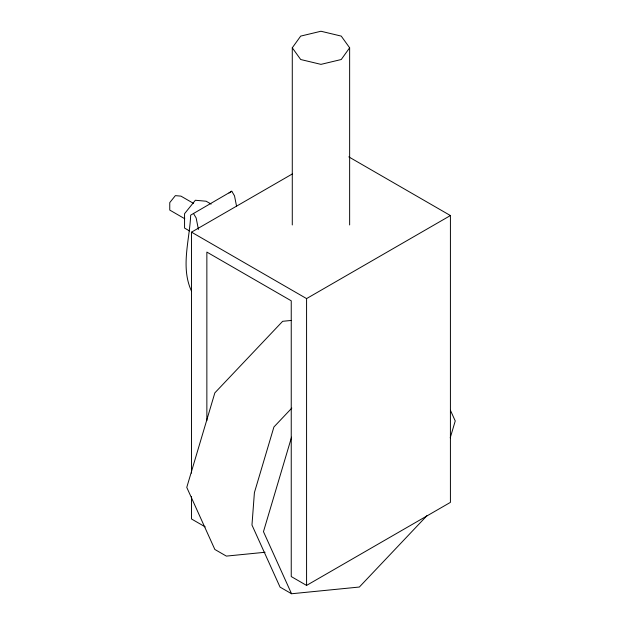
<?xml version="1.0" encoding="UTF-8"?>
<svg xmlns="http://www.w3.org/2000/svg" width="625" height="625" viewBox="0 0 625 625"><rect width="100%" height="100%" fill="white"/><g stroke="black" fill="none" stroke-linecap="round" stroke-linejoin="round"><path stroke-width="0.94" d="M291.555 437.164L263.469 531.672L291.555 593.75L359.359 587.031L427.164 515.461M450.242 437.797L455.242 420.953L450.43 410.313M292.281 224.961L292.281 47.805L300.688 36.102L320.961 31.25L341.242 36.102L349.641 47.805L349.641 224.961M349.641 47.805L341.242 59.516L320.961 64.367L300.688 59.516L292.281 47.805M291.82 408.078L273.914 426.984L254.406 492.617L251.969 525.031L280.047 587.109L291.555 593.75M236.578 206.336L234.508 195.836L231.773 191.219L190.672 215.148C189.656 240.219 180.391 267.102 191.484 291.102M229.023 193.008L231.773 191.219M191.516 473.133L191.516 232.156L292.453 173.883M191.516 232.156L306.578 298.594L450.414 215.555L450.414 502.375L306.578 585.414L291.242 576.555L291.242 300.805L206.859 252.086L206.859 420.656M291.367 320.438L282.648 321.305L214.844 392.875L186.766 487.383L214.844 549.461L226.352 556.102L265.094 552.266M348.781 156.875L450.414 215.555M211.109 204.086L206.148 201.227L195.352 200.258L184.562 213.688L184.562 228.078L189.523 230.945M193.461 203.352L180.961 196.133L175.359 195.633L169.758 202.609L169.758 210.078L184.75 218.742M205.242 526.906L191.516 518.984L191.516 496.547M193.414 213.359L196.156 217.977L198.414 229.438M306.578 298.594L306.578 585.414"/></g></svg>
